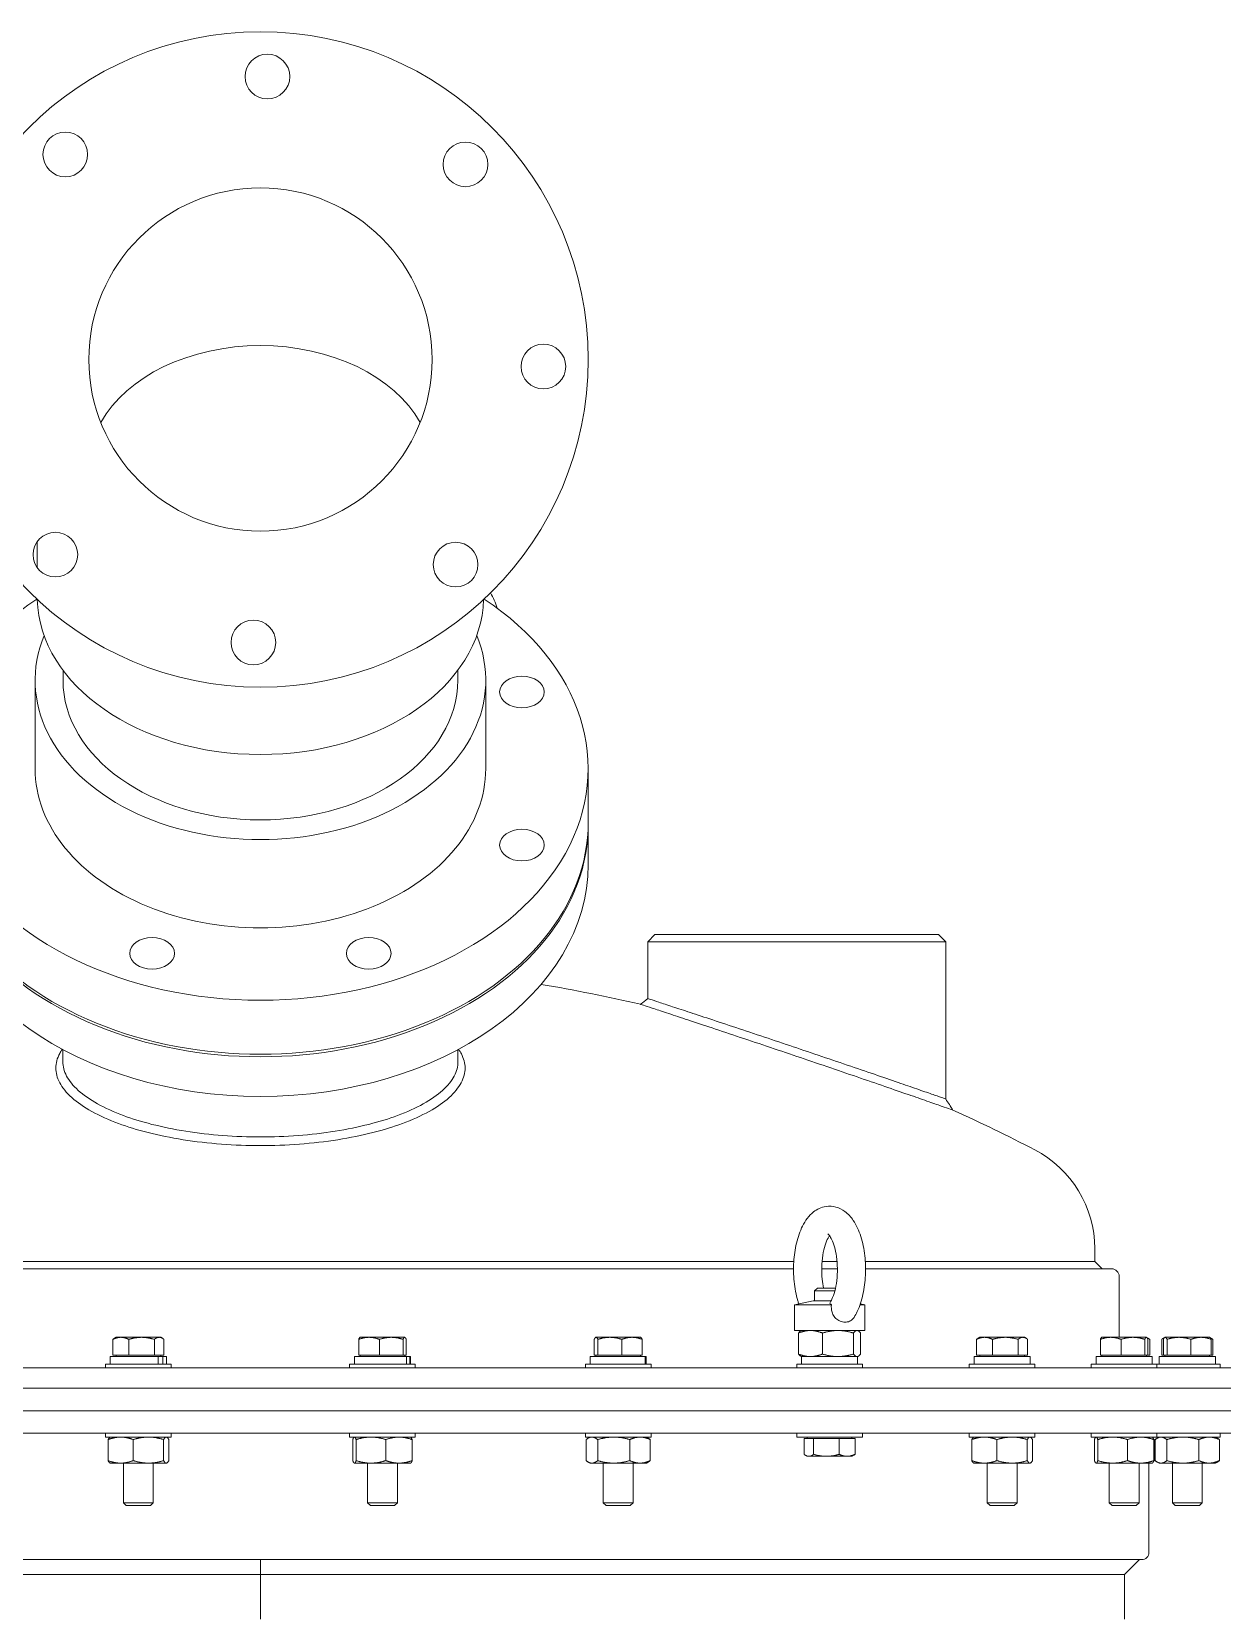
# Model space of a CAD drawing. Header units: inches. Extents: x 12 to 318, y 5 to 204.
# Drawn here: x 238.68 to 258.66, y 87.67 to 114.31 of the extents above; entities that cross this region are included whole.
import ezdxf

# ---------------------------------------------------------------- set-up
doc = ezdxf.new("R2010")
doc.units = ezdxf.units.IN
doc.header["$LTSCALE"] = 9.5
doc.header["$MEASUREMENT"] = 0
doc.layers.add('Visible', color=7, linetype='Continuous', lineweight=18)

msp = doc.modelspace()

# ---------------------------------------------------------------- linework, layer by layer
at = {"layer": 'Visible'}
for p, q in [((238.772983, 105.314007), (238.772983, 105.754418)), ((238.736233, 101.945345), (238.736233, 103.42585)), ((239.204983, 103.42585), (239.204983, 103.593059)), ((245.829983, 103.42585), (245.829983, 103.593059)), ((246.298733, 101.945345), (246.298733, 103.42585)), ((248.017483, 101.039365), (248.017483, 101.945345)), ((248.017483, 100.996938), (248.017483, 100.332258)), ((249.137483, 99.159365), (249.017483, 99.039365)), ((249.137483, 99.159365), (253.897483, 99.159365)), ((253.897483, 99.159365), (254.017483, 99.039365)), ((254.017483, 99.039365), (249.017483, 99.039365)), ((249.017483, 99.039365), (249.017483, 98.084717)), ((254.017483, 99.039365), (254.017483, 96.400292)), ((239.202483, 97.228971), (239.202483, 97.023848)), ((245.832483, 97.228971), (245.832483, 97.023848)), ((256.517483, 93.889365), (256.517483, 93.674365)), ((228.232483, 93.549365), (251.463229, 93.549365)), ((228.517483, 93.674365), (251.467632, 93.674365)), ((251.935679, 93.549365), (252.199177, 93.549365)), ((251.941394, 93.674365), (252.193462, 93.674365)), ((252.667224, 93.674365), (256.517483, 93.674365)), ((252.671627, 93.549365), (256.802483, 93.549365)), ((256.517483, 93.674365), (256.642483, 93.549365)), ((256.927483, 92.400361), (256.927483, 93.424365)), ((251.7936, 93.015249), (251.476877, 92.947928)), ((252.094991, 93.015249), (251.7936, 93.015249)), ((251.864613, 93.226373), (251.817428, 93.179179)), ((252.156123, 93.179179), (251.817428, 93.179179)), ((251.817428, 93.015249), (251.817428, 93.179179)), ((251.864613, 93.226373), (252.167393, 93.226373)), ((252.098296, 92.947928), (251.476877, 92.947928)), ((251.476877, 92.514857), (251.476877, 92.947928)), ((252.657979, 92.947928), (252.579154, 92.947928)), ((252.58453, 92.96354), (252.657979, 92.947928)), ((252.657979, 92.514857), (252.657979, 92.947928)), ((252.657979, 92.514857), (251.476877, 92.514857)), ((251.546613, 92.47266), (251.546613, 92.119554)), ((251.594987, 92.514857), (251.583161, 92.508029)), ((251.947605, 92.47266), (251.947605, 92.119554)), ((252.468421, 92.47266), (252.468421, 92.119554)), ((252.539869, 92.514857), (252.551695, 92.508029)), ((252.588243, 92.47266), (252.588243, 92.119554)), ((240.041211, 92.102361), (240.041211, 92.366867)), ((240.094853, 92.400361), (240.065822, 92.383599)), ((240.174945, 92.400361), (240.094853, 92.400361)), ((240.522999, 92.400361), (240.174945, 92.400361)), ((240.308678, 92.102361), (240.308678, 92.366867)), ((240.817908, 92.400361), (240.522999, 92.400361)), ((240.73732, 92.102361), (240.73732, 92.366867)), ((240.844853, 92.400361), (240.817908, 92.400361)), ((240.844853, 92.400361), (240.873885, 92.383599)), ((240.898496, 92.102361), (240.898496, 92.366867)), ((244.166959, 92.102361), (244.166959, 92.366867)), ((244.190113, 92.400361), (244.187415, 92.398803)), ((244.340204, 92.400361), (244.190113, 92.400361)), ((244.712525, 92.400361), (244.340204, 92.400361)), ((244.513448, 92.102361), (244.513448, 92.366867)), ((244.937434, 92.400361), (244.712525, 92.400361)), ((244.911602, 92.102361), (244.911602, 92.366867)), ((244.940113, 92.400361), (244.937434, 92.400361)), ((244.940113, 92.400361), (244.942811, 92.398803)), ((244.963266, 92.102361), (244.963266, 92.366867)), ((248.118931, 92.102361), (248.118931, 92.366867)), ((248.145829, 92.400361), (248.142006, 92.398153)), ((248.149614, 92.400361), (248.145829, 92.400361)), ((248.381247, 92.400361), (248.149614, 92.400361)), ((248.180298, 92.102361), (248.180298, 92.366867)), ((248.752462, 92.400361), (248.381247, 92.400361)), ((248.582197, 92.102361), (248.582197, 92.366867)), ((248.895829, 92.400361), (248.752462, 92.400361)), ((248.895829, 92.400361), (248.899653, 92.398153)), ((248.922728, 92.102361), (248.922728, 92.366867)), ((254.534571, 92.102361), (254.534571, 92.366867)), ((254.588214, 92.400361), (254.559182, 92.383599)), ((254.668305, 92.400361), (254.588214, 92.400361)), ((255.016359, 92.400361), (254.668305, 92.400361)), ((254.802038, 92.102361), (254.802038, 92.366867)), ((255.311268, 92.400361), (255.016359, 92.400361)), ((255.23068, 92.102361), (255.23068, 92.366867)), ((255.338214, 92.400361), (255.311268, 92.400361)), ((255.338214, 92.400361), (255.367245, 92.383599)), ((255.391856, 92.102361), (255.391856, 92.366867)), ((256.61269, 92.102361), (256.61269, 92.366867)), ((256.635843, 92.400361), (256.633145, 92.398803)), ((256.785934, 92.400361), (256.635843, 92.400361)), ((257.158255, 92.400361), (256.785934, 92.400361)), ((256.959179, 92.102361), (256.959179, 92.366867)), ((257.383164, 92.400361), (257.158255, 92.400361)), ((257.357332, 92.102361), (257.357332, 92.366867)), ((257.385843, 92.400361), (257.383164, 92.400361)), ((257.385843, 92.400361), (257.388541, 92.398803)), ((257.388541, 92.398803), (257.414875, 92.383599)), ((257.408997, 92.102361), (257.408997, 92.366867)), ((257.439485, 92.102361), (257.439485, 92.366867)), ((257.640855, 92.102361), (257.640855, 92.366867)), ((257.691951, 92.398153), (257.662942, 92.381405)), ((257.668876, 92.102361), (257.668876, 92.366867)), ((257.695774, 92.400361), (257.691951, 92.398153)), ((257.699559, 92.400361), (257.695774, 92.400361)), ((257.931192, 92.400361), (257.699559, 92.400361)), ((257.730243, 92.102361), (257.730243, 92.366867)), ((258.302407, 92.400361), (257.931192, 92.400361)), ((258.132141, 92.102361), (258.132141, 92.366867)), ((258.445774, 92.400361), (258.302407, 92.400361)), ((258.445774, 92.400361), (258.449598, 92.398153)), ((258.449598, 92.398153), (258.478606, 92.381405)), ((258.472673, 92.102361), (258.472673, 92.366867)), ((258.500694, 92.102361), (258.500694, 92.366867)), ((241.021035, 91.952357), (239.918672, 91.952357)), ((239.918672, 91.952357), (239.918672, 91.889365)), ((239.998502, 92.077357), (240.798898, 92.077357)), ((239.998502, 91.952357), (239.998502, 92.077357)), ((240.174945, 92.102361), (240.041211, 92.102361)), ((240.094853, 92.102361), (240.094853, 92.077357)), ((240.308678, 92.102361), (240.174945, 92.102361)), ((240.522999, 92.102361), (240.308678, 92.102361)), ((240.73732, 92.102361), (240.522999, 92.102361)), ((240.817908, 92.102361), (240.73732, 92.102361)), ((240.798898, 92.077357), (240.803864, 92.077357)), ((240.798898, 91.952357), (240.798898, 92.077357)), ((240.881364, 92.077357), (240.803864, 92.077357)), ((240.898496, 92.102361), (240.817908, 92.102361)), ((240.844853, 92.102361), (240.844853, 92.077357)), ((240.881364, 91.952357), (240.881364, 92.077357)), ((240.881364, 92.077357), (240.941204, 92.077357)), ((240.941204, 91.952357), (240.941204, 92.077357)), ((241.021035, 91.952357), (241.021035, 91.889365)), ((245.116294, 91.952357), (244.013932, 91.952357)), ((244.013932, 91.952357), (244.013932, 91.889365)), ((244.093762, 92.077357), (244.970295, 92.077357)), ((244.093762, 91.952357), (244.093762, 92.077357)), ((244.340204, 92.102361), (244.166959, 92.102361)), ((244.190113, 92.102361), (244.190113, 92.077357)), ((244.513448, 92.102361), (244.340204, 92.102361)), ((244.712525, 92.102361), (244.513448, 92.102361)), ((244.911602, 92.102361), (244.712525, 92.102361)), ((244.937434, 92.102361), (244.911602, 92.102361)), ((244.963266, 92.102361), (244.937434, 92.102361)), ((244.940113, 92.102361), (244.940113, 92.077357)), ((245.022091, 92.077357), (244.970295, 92.077357)), ((244.970295, 91.952357), (244.970295, 92.077357)), ((245.022091, 91.952357), (245.022091, 92.077357)), ((245.022091, 92.077357), (245.036464, 92.077357)), ((245.036464, 91.952357), (245.036464, 92.077357)), ((245.116294, 91.952357), (245.116294, 91.889365)), ((249.07201, 91.952357), (247.969648, 91.952357)), ((247.969648, 91.952357), (247.969648, 91.889365)), ((248.049478, 92.077357), (248.974537, 92.077357)), ((248.049478, 91.952357), (248.049478, 92.077357)), ((248.149614, 92.102361), (248.118931, 92.102361)), ((248.145829, 92.102361), (248.145829, 92.077357)), ((248.180298, 92.102361), (248.149614, 92.102361)), ((248.381247, 92.102361), (248.180298, 92.102361)), ((248.582197, 92.102361), (248.381247, 92.102361)), ((248.752462, 92.102361), (248.582197, 92.102361)), ((248.922728, 92.102361), (248.752462, 92.102361)), ((248.895829, 92.102361), (248.895829, 92.077357)), ((248.992133, 92.077357), (248.974537, 92.077357)), ((248.974537, 91.952357), (248.974537, 92.077357)), ((248.992133, 91.952357), (248.992133, 92.077357)), ((249.07201, 91.952357), (249.07201, 91.889365)), ((252.618609, 91.952357), (251.516247, 91.952357)), ((251.516247, 91.952357), (251.516247, 91.889365)), ((251.594987, 92.077357), (251.583161, 92.084184)), ((251.594987, 92.077357), (251.747109, 92.077357)), ((251.596077, 91.952357), (251.596077, 92.077357)), ((251.747109, 92.077357), (252.208013, 92.077357)), ((252.208013, 92.077357), (252.528332, 92.077357)), ((252.528332, 92.077357), (252.539869, 92.077357)), ((252.538741, 91.952357), (252.538741, 92.077357)), ((252.539869, 92.077357), (252.551695, 92.084184)), ((252.618609, 91.952357), (252.618609, 91.889365)), ((255.514395, 91.952357), (254.412032, 91.952357)), ((254.412032, 91.952357), (254.412032, 91.889365)), ((254.491862, 92.077357), (255.434565, 92.077357)), ((254.491862, 91.952357), (254.491862, 92.077357)), ((254.668305, 92.102361), (254.534571, 92.102361)), ((254.588214, 92.102361), (254.588214, 92.077357)), ((254.802038, 92.102361), (254.668305, 92.102361)), ((255.016359, 92.102361), (254.802038, 92.102361)), ((255.23068, 92.102361), (255.016359, 92.102361)), ((255.311268, 92.102361), (255.23068, 92.102361)), ((255.391856, 92.102361), (255.311268, 92.102361)), ((255.338214, 92.102361), (255.338214, 92.077357)), ((255.434565, 91.952357), (255.434565, 92.077357)), ((255.514395, 91.952357), (255.514395, 91.889365)), ((257.562024, 91.952357), (256.459662, 91.952357)), ((256.459662, 91.952357), (256.459662, 91.889365)), ((256.539492, 92.077357), (257.482194, 92.077357)), ((256.539492, 91.952357), (256.539492, 92.077357)), ((256.785934, 92.102361), (256.61269, 92.102361)), ((256.635843, 92.102361), (256.635843, 92.077357)), ((256.959179, 92.102361), (256.785934, 92.102361)), ((257.158255, 92.102361), (256.959179, 92.102361)), ((257.357332, 92.102361), (257.158255, 92.102361)), ((257.383164, 92.102361), (257.357332, 92.102361)), ((257.408997, 92.102361), (257.383164, 92.102361)), ((257.385843, 92.102361), (257.385843, 92.077357)), ((257.439485, 92.102361), (257.408997, 92.102361)), ((257.482194, 91.952357), (257.482194, 92.077357)), ((257.562024, 91.952357), (257.562024, 91.889365)), ((258.621955, 91.952357), (257.562024, 91.952357)), ((257.599423, 92.077357), (258.542125, 92.077357)), ((257.599423, 91.952357), (257.599423, 92.077357)), ((257.668876, 92.102361), (257.640855, 92.102361)), ((257.699559, 92.102361), (257.668876, 92.102361)), ((257.695774, 92.102361), (257.695774, 92.077357)), ((257.730243, 92.102361), (257.699559, 92.102361)), ((257.931192, 92.102361), (257.730243, 92.102361)), ((258.132141, 92.102361), (257.931192, 92.102361)), ((258.302407, 92.102361), (258.132141, 92.102361)), ((258.472673, 92.102361), (258.302407, 92.102361)), ((258.445774, 92.102361), (258.445774, 92.077357)), ((258.500694, 92.102361), (258.472673, 92.102361)), ((258.542125, 91.952357), (258.542125, 92.077357)), ((258.621955, 91.952357), (258.621955, 91.889365)), ((226.112483, 91.889365), (258.922483, 91.889365)), ((225.987483, 91.549365), (259.047483, 91.549365)), ((259.047483, 91.549365), (225.987483, 91.549365)), ((259.047483, 91.169365), (225.987483, 91.169365)), ((225.987483, 91.169365), (259.047483, 91.169365)), ((258.922483, 90.789365), (226.112483, 90.789365)), ((239.918672, 90.789365), (239.918672, 90.726373)), ((241.021035, 90.726373), (239.918672, 90.726373)), ((239.960068, 90.331069), (239.960068, 90.684176)), ((239.997412, 90.726373), (239.991331, 90.722861)), ((240.383157, 90.331069), (240.383157, 90.684176)), ((240.892942, 90.331069), (240.892942, 90.684176)), ((240.942294, 90.726373), (240.948376, 90.722861)), ((240.979638, 90.331069), (240.979638, 90.684176)), ((241.021035, 90.789365), (241.021035, 90.726373)), ((244.013932, 90.789365), (244.013932, 90.726373)), ((245.116294, 90.726373), (244.013932, 90.726373)), ((244.067309, 90.331069), (244.067309, 90.684176)), ((244.092672, 90.726373), (244.090194, 90.724942)), ((244.122965, 90.331069), (244.122965, 90.684176)), ((244.620769, 90.331069), (244.620769, 90.684176)), ((245.037554, 90.726373), (245.040032, 90.724942)), ((245.062917, 90.331069), (245.062917, 90.684176)), ((245.116294, 90.789365), (245.116294, 90.726373)), ((247.969648, 90.789365), (247.969648, 90.726373)), ((249.07201, 90.726373), (247.969648, 90.726373)), ((247.982235, 90.331069), (247.982235, 90.684176)), ((248.048388, 90.726373), (248.015264, 90.707248)), ((248.176451, 90.331069), (248.176451, 90.684176)), ((248.715045, 90.331069), (248.715045, 90.684176)), ((248.99327, 90.726373), (249.026395, 90.707248)), ((249.059424, 90.331069), (249.059424, 90.684176)), ((249.07201, 90.789365), (249.07201, 90.726373)), ((251.516247, 90.789365), (251.516247, 90.726373)), ((252.618609, 90.726373), (251.516247, 90.726373)), ((251.638786, 90.701369), (251.719374, 90.701369)), ((251.638786, 90.701369), (251.638786, 90.436862)), ((251.692428, 90.701369), (251.692428, 90.726373)), ((251.719374, 90.701369), (251.799961, 90.701369)), ((251.799961, 90.701369), (252.014282, 90.701369)), ((251.799961, 90.701369), (251.799961, 90.436862)), ((252.014282, 90.701369), (252.228604, 90.701369)), ((252.228604, 90.701369), (252.228604, 90.436862)), ((252.228604, 90.701369), (252.362337, 90.701369)), ((252.362337, 90.701369), (252.49607, 90.701369)), ((252.442428, 90.701369), (252.442428, 90.726373)), ((252.49607, 90.701369), (252.49607, 90.436862)), ((252.618609, 90.789365), (252.618609, 90.726373)), ((254.412032, 90.789365), (254.412032, 90.726373)), ((255.514395, 90.726373), (254.412032, 90.726373)), ((254.453429, 90.331069), (254.453429, 90.684176)), ((254.490773, 90.726373), (254.484691, 90.722861)), ((254.876517, 90.331069), (254.876517, 90.684176)), ((255.386302, 90.331069), (255.386302, 90.684176)), ((255.435655, 90.726373), (255.441736, 90.722861)), ((255.472999, 90.331069), (255.472999, 90.684176)), ((255.514395, 90.789365), (255.514395, 90.726373)), ((256.459662, 90.789365), (256.459662, 90.726373)), ((257.562024, 90.726373), (256.459662, 90.726373)), ((256.513039, 90.331069), (256.513039, 90.684176)), ((256.538402, 90.726373), (256.535924, 90.724942)), ((256.568695, 90.331069), (256.568695, 90.684176)), ((257.066499, 90.331069), (257.066499, 90.684176)), ((257.483284, 90.726373), (257.485762, 90.724942)), ((257.508647, 90.331069), (257.508647, 90.684176)), ((257.528093, 90.331069), (257.528093, 90.684176)), ((257.53218, 90.331069), (257.53218, 90.684176)), ((257.565209, 90.707248), (257.553041, 90.700223)), ((257.562024, 90.789365), (257.562024, 90.726373)), ((258.621955, 90.726373), (257.562024, 90.726373)), ((257.598333, 90.726373), (257.565209, 90.707248)), ((257.726395, 90.331069), (257.726395, 90.684176)), ((258.26499, 90.331069), (258.26499, 90.684176)), ((258.543215, 90.726373), (258.57634, 90.707248)), ((258.57634, 90.707248), (258.588508, 90.700223)), ((258.609369, 90.331069), (258.609369, 90.684176)), ((258.613456, 90.331069), (258.613456, 90.684176)), ((258.621955, 90.789365), (258.621955, 90.726373)), ((248.048388, 90.288873), (248.015264, 90.307997)), ((248.99327, 90.288873), (249.026395, 90.307997)), ((251.692428, 90.403369), (251.663396, 90.42013)), ((251.692428, 90.403369), (251.719374, 90.403369)), ((251.719374, 90.403369), (252.014282, 90.403369)), ((252.014282, 90.403369), (252.362337, 90.403369)), ((252.362337, 90.403369), (252.442428, 90.403369)), ((252.442428, 90.403369), (252.47146, 90.42013)), ((257.565209, 90.307997), (257.553041, 90.315022)), ((257.598333, 90.288873), (257.565209, 90.307997)), ((258.543215, 90.288873), (258.57634, 90.307997)), ((258.57634, 90.307997), (258.588508, 90.315022)), ((239.997412, 90.288873), (239.991331, 90.292384)), ((239.997412, 90.288873), (240.171613, 90.288873)), ((240.171613, 90.288873), (240.638049, 90.288873)), ((240.219853, 90.288873), (240.219853, 89.624551)), ((240.638049, 90.288873), (240.93629, 90.288873)), ((240.719853, 90.288873), (240.719853, 89.624551)), ((240.93629, 90.288873), (240.942294, 90.288873)), ((240.942294, 90.288873), (240.948376, 90.292384)), ((244.092672, 90.288873), (244.090194, 90.290303)), ((244.092672, 90.288873), (244.095137, 90.288873)), ((244.095137, 90.288873), (244.371867, 90.288873)), ((244.315113, 90.288873), (244.315113, 89.624551)), ((244.371867, 90.288873), (244.841843, 90.288873)), ((244.815113, 90.288873), (244.815113, 89.624551)), ((244.841843, 90.288873), (245.037554, 90.288873)), ((245.037554, 90.288873), (245.040032, 90.290303)), ((248.048388, 90.288873), (248.079343, 90.288873)), ((248.079343, 90.288873), (248.445748, 90.288873)), ((248.270829, 90.288873), (248.270829, 89.624551)), ((248.445748, 90.288873), (248.887235, 90.288873)), ((248.770829, 90.288873), (248.770829, 89.624551)), ((248.887235, 90.288873), (248.99327, 90.288873)), ((254.490773, 90.288873), (254.484691, 90.292384)), ((254.490773, 90.288873), (254.664973, 90.288873)), ((254.664973, 90.288873), (255.131409, 90.288873)), ((254.713214, 90.288873), (254.713214, 89.624551)), ((255.131409, 90.288873), (255.42965, 90.288873)), ((255.213214, 90.288873), (255.213214, 89.624551)), ((255.42965, 90.288873), (255.435655, 90.288873)), ((255.435655, 90.288873), (255.441736, 90.292384)), ((256.538402, 90.288873), (256.535924, 90.290303)), ((256.538402, 90.288873), (256.540867, 90.288873)), ((256.540867, 90.288873), (256.817597, 90.288873)), ((256.760843, 90.288873), (256.760843, 89.624551)), ((256.817597, 90.288873), (257.287573, 90.288873)), ((257.260843, 90.288873), (257.260843, 89.624551)), ((257.287573, 90.288873), (257.483284, 90.288873)), ((257.427483, 88.794365), (257.427483, 90.288873)), ((257.483284, 90.288873), (257.485762, 90.290303)), ((257.598333, 90.288873), (257.629288, 90.288873)), ((257.629288, 90.288873), (257.995693, 90.288873)), ((257.820774, 90.288873), (257.820774, 89.624551)), ((257.995693, 90.288873), (258.43718, 90.288873)), ((258.320774, 90.288873), (258.320774, 89.624551)), ((258.43718, 90.288873), (258.543215, 90.288873)), ((240.219853, 89.624551), (240.719853, 89.624551)), ((240.267038, 89.577357), (240.219853, 89.624551)), ((240.672668, 89.577357), (240.267038, 89.577357)), ((240.672668, 89.577357), (240.719853, 89.624551)), ((244.315113, 89.624551), (244.815113, 89.624551)), ((244.362298, 89.577357), (244.315113, 89.624551)), ((244.767928, 89.577357), (244.362298, 89.577357)), ((244.767928, 89.577357), (244.815113, 89.624551)), ((248.270829, 89.624551), (248.770829, 89.624551)), ((248.318014, 89.577357), (248.270829, 89.624551)), ((248.723644, 89.577357), (248.318014, 89.577357)), ((248.723644, 89.577357), (248.770829, 89.624551)), ((254.713214, 89.624551), (255.213214, 89.624551)), ((254.760399, 89.577357), (254.713214, 89.624551)), ((255.166029, 89.577357), (254.760399, 89.577357)), ((255.166029, 89.577357), (255.213214, 89.624551)), ((256.760843, 89.624551), (257.260843, 89.624551)), ((256.808028, 89.577357), (256.760843, 89.624551)), ((257.213658, 89.577357), (256.808028, 89.577357)), ((257.213658, 89.577357), (257.260843, 89.624551)), ((257.820774, 89.624551), (258.320774, 89.624551)), ((257.867959, 89.577357), (257.820774, 89.624551)), ((258.273589, 89.577357), (257.867959, 89.577357)), ((258.273589, 89.577357), (258.320774, 89.624551)), ((257.302483, 88.669365), (227.732483, 88.669365)), ((242.517482, 88.419365), (242.517482, 88.669365)), ((242.517484, 88.669365), (242.517484, 88.419365)), ((257.017483, 88.419365), (257.267483, 88.669365)), ((242.517482, 88.419365), (228.017483, 88.419365)), ((242.517482, 87.669365), (242.517482, 88.419365)), ((242.517484, 88.419365), (242.517484, 87.669365)), ((257.017483, 88.419365), (242.517484, 88.419365)), ((257.017483, 87.669365), (257.017483, 88.419365))]:
    msp.add_line(p, q, dxfattribs=at)
for centre, radius in [((242.517483, 108.8087), 5.5), ((242.635199, 113.557242), 0.375), ((239.242995, 112.249664), 0.375), ((245.958446, 112.083188), 0.375), ((242.517483, 108.8087), 2.8805), ((247.266024, 108.690985), 0.375), ((239.07652, 105.534212), 0.375), ((245.791971, 105.367737), 0.375), ((242.399767, 104.060159), 0.375)]:
    msp.add_circle(centre, radius, dxfattribs=at)
for centre, radius, start, end in [((245.533604, 104.377425), 0.989013, 15.1840497, 31.3288142), ((242.517483, 70.527145), 28.192219, 76.9236601, 80.3840302), ((242.517483, 70.527145), 28.192219, 62.5561831, 65.6553209), ((254.649983, 93.889365), 1.8675, 0, 62.5561831), ((256.802483, 93.424365), 0.125, 0, 90), ((257.302483, 88.794365), 0.125, 270, 0)]:
    msp.add_arc(centre, radius, start, end, dxfattribs=at)
for centre, major_axis, start_param, end_param in [((242.517483, 107.005578), (2.8805, 0), 0.375446464, 2.76614619), ((242.517483, 101.945345), (-5.5, 0), 5.463409594, 10.244553674), ((242.517483, 104.827689), (3.7445, 0), 3.159741218, 6.265036743), ((242.517483, 103.42585), (-3.78125, 0), 5.998770434, 9.709192834), ((242.517483, 103.42585), (3.3125, 0), 3.141592654, 6.283185307), ((242.517483, 101.945345), (-3.78125, 0), 0, 3.141592654), ((242.517483, 100.996938), (5.5, 0), 3.136138081, 6.28863988), ((242.517483, 101.039365), (-5.5, 0), 0, 3.141592654), ((242.517483, 100.332258), (5.5, 0), 3.141592654, 6.283185307)]:
    msp.add_ellipse(centre, major_axis=major_axis, ratio=0.707106781, start_param=start_param, end_param=end_param, dxfattribs=at)
for centre in [(246.905911, 103.230686), (246.905911, 100.660005), (240.699737, 98.842258), (244.335229, 98.842258)]:
    msp.add_ellipse(centre, major_axis=(0.375, 0), ratio=0.707106781, dxfattribs=at)
for points in [[(248.895947, 97.988326), (248.936458, 98.020458), (248.976972, 98.052585), (249.017483, 98.084717)], [(254.017483, 96.400292), (254.057982, 96.337712), (254.09852, 96.275152), (254.139019, 96.212572)]]:
    msp.add_open_spline(points, degree=3, dxfattribs=at)
for points, knots in [([(254.017483, 96.400292), (254.017483, 96.400292), (254.002534, 96.405494), (253.939998, 96.427234), (253.892426, 96.443766), (253.767336, 96.487169), (253.689714, 96.514075), (253.511448, 96.575741), (253.410799, 96.6105), (253.191276, 96.68614), (253.063685, 96.730015), (252.786495, 96.82505), (252.636906, 96.876205), (252.325531, 96.982347), (252.163522, 97.037409), (251.838307, 97.147588), (251.675098, 97.202705), (251.360263, 97.308716), (251.197352, 97.363409), (250.872546, 97.472118), (250.710648, 97.526135), (250.39937, 97.6297), (250.249765, 97.679323), (249.972497, 97.771073), (249.844845, 97.813197), (249.624983, 97.885617), (249.52411, 97.918774), (249.345513, 97.977392), (249.267784, 98.002857), (249.142565, 98.043843), (249.094971, 98.0594), (249.032423, 98.079839), (249.017483, 98.084717), (249.017483, 98.084717)], [9.840972787, 9.840972787, 9.840972787, 9.840972787, 11.033928418, 11.033928418, 12.226884048, 12.226884048, 13.419839679, 13.419839679, 14.61279531, 14.61279531, 15.880082876, 15.880082876, 17.147370442, 17.147370442, 18.414658008, 18.414658008, 19.681945574, 19.681945574, 20.946056307, 20.946056307, 22.210167041, 22.210167041, 23.474277775, 23.474277775, 24.738388509, 24.738388509, 25.930987186, 25.930987186, 27.123585863, 27.123585863, 28.316184541, 28.316184541, 29.508783218, 29.508783218, 29.508783218, 29.508783218]), ([(254.139019, 96.212572), (254.139019, 96.212572), (254.123343, 96.218066), (254.057776, 96.241026), (254.007899, 96.258485), (253.876758, 96.304313), (253.795385, 96.332719), (253.608519, 96.397808), (253.503022, 96.434491), (253.272863, 96.514327), (253.139049, 96.560645), (252.848343, 96.660951), (252.691462, 96.714934), (252.364911, 96.826921), (252.195007, 96.885004), (251.853943, 97.001206), (251.682781, 97.059325), (251.352628, 97.171081), (251.1818, 97.228725), (250.841195, 97.343283), (250.671416, 97.400198), (250.344974, 97.509305), (250.188075, 97.561576), (249.897282, 97.658211), (249.763399, 97.702572), (249.53286, 97.778813), (249.427111, 97.813707), (249.239874, 97.875394), (249.158381, 97.90219), (249.027096, 97.945318), (248.977194, 97.961687), (248.911612, 97.983193), (248.895947, 97.988326), (248.895947, 97.988326)], [-30.936788575, -30.936788575, -30.936788575, -30.936788575, -29.685853996, -29.685853996, -28.434919417, -28.434919417, -27.183984838, -27.183984838, -25.933050259, -25.933050259, -24.603273791, -24.603273791, -23.273497323, -23.273497323, -21.943720855, -21.943720855, -20.613944387, -20.613944387, -19.287734437, -19.287734437, -17.961524487, -17.961524487, -16.635314537, -16.635314537, -15.309104586, -15.309104586, -14.058571488, -14.058571488, -12.80803839, -12.80803839, -11.557505292, -11.557505292, -10.306972193, -10.306972193, -10.306972193, -10.306972193]), ([(239.193507, 97.233789), (239.176946, 97.210611), (239.162284, 97.187308), (239.104843, 97.081983), (239.083785, 96.99927), (239.083785, 96.839434), (239.104447, 96.756374), (239.192757, 96.589405), (239.260389, 96.505497), (239.441312, 96.342942), (239.554733, 96.26419), (239.820081, 96.117309), (239.972036, 96.049191), (240.283607, 95.934238), (240.450321, 95.882426), (240.814886, 95.790119), (241.012736, 95.74963), (241.427173, 95.68413), (241.644143, 95.659067), (242.0821, 95.626057), (242.303092, 95.618119), (242.731874, 95.618119), (242.952866, 95.626057), (243.390823, 95.659067), (243.607793, 95.68413), (244.02223, 95.74963), (244.22008, 95.790119), (244.584645, 95.882426), (244.751359, 95.934238), (245.06293, 96.049191), (245.214885, 96.117309), (245.480233, 96.26419), (245.593654, 96.342942), (245.774578, 96.505497), (245.842209, 96.589405), (245.930519, 96.756374), (245.951181, 96.839434), (245.951181, 96.918968)], [25.451513694, 25.451513694, 25.451513694, 25.451513694, 25.976384315, 25.976384315, 27.817581639, 27.817581639, 29.641187599, 29.641187599, 31.464793558, 31.464793558, 33.288399517, 33.288399517, 35.112005476, 35.112005476, 36.74566655, 36.74566655, 38.379327623, 38.379327623, 40.012988697, 40.012988697, 41.64664977, 41.64664977, 43.280310843, 43.280310843, 44.913971917, 44.913971917, 46.54763299, 46.54763299, 48.181294064, 48.181294064, 50.004900023, 50.004900023, 51.828505982, 51.828505982, 53.652111941, 53.652111941, 55.475717901, 55.475717901, 55.475717901, 55.475717901]), ([(245.951181, 96.918968), (245.951181, 96.997097), (245.931247, 97.077641), (245.875327, 97.18307), (245.859521, 97.208504), (245.841472, 97.233791)], [55.475717901, 55.475717901, 55.475717901, 55.475717901, 57.267081679, 57.267081679, 57.838457145, 57.838457145, 57.838457145, 57.838457145]), ([(239.202483, 97.023848), (239.202483, 96.946637), (239.222438, 96.866036), (239.307701, 96.704077), (239.372993, 96.62272), (239.547629, 96.465159), (239.657096, 96.388855), (239.913156, 96.246576), (240.059775, 96.180613), (240.360498, 96.069265), (240.521489, 96.019064), (240.873528, 95.929644), (241.064575, 95.890429), (241.464751, 95.826998), (241.67425, 95.802731), (242.097116, 95.77077), (242.310488, 95.763085), (242.724478, 95.763085), (242.93785, 95.77077), (243.360716, 95.802731), (243.570215, 95.826998), (243.970391, 95.890429), (244.161438, 95.929644), (244.513477, 96.019064), (244.674468, 96.069265), (244.975191, 96.180613), (245.121811, 96.246576), (245.37787, 96.388855), (245.487337, 96.465159), (245.661973, 96.62272), (245.727265, 96.704077), (245.812528, 96.866036), (245.832483, 96.946637), (245.832483, 97.023848)], [-26.690082261, -26.690082261, -26.690082261, -26.690082261, -24.931125031, -24.931125031, -23.1721678, -23.1721678, -21.41321057, -21.41321057, -19.654253339, -19.654253339, -18.076950287, -18.076950287, -16.499647235, -16.499647235, -14.922344183, -14.922344183, -13.345041131, -13.345041131, -11.767738078, -11.767738078, -10.190435026, -10.190435026, -8.613131974, -8.613131974, -7.035828922, -7.035828922, -5.276871692, -5.276871692, -3.517914461, -3.517914461, -1.758957231, -1.758957231, 0, 0, 0, 0]), ([(251.550326, 92.96354), (251.544812, 92.979883), (251.539569, 92.996463), (251.504593, 93.114513), (251.484139, 93.223897), (251.462391, 93.444733), (251.460388, 93.555798), (251.473659, 93.773657), (251.488828, 93.88038), (251.537057, 94.084341), (251.570431, 94.181101), (251.660935, 94.358937), (251.718573, 94.440474), (251.856961, 94.549537), (251.928653, 94.585282), (252.063918, 94.605327), (252.121917, 94.601465), (252.23055, 94.571512), (252.280413, 94.545234), (252.380632, 94.470995), (252.426383, 94.41905), (252.519127, 94.282154), (252.559842, 94.191331), (252.623505, 93.991949), (252.645787, 93.883075), (252.670908, 93.662576), (252.674508, 93.551414), (252.664355, 93.332819), (252.650756, 93.225453), (252.605868, 93.019793), (252.574294, 92.921923), (252.515929, 92.799105), (252.497875, 92.765988), (252.477844, 92.734479)], [4.063797675, 4.063797675, 4.063797675, 4.063797675, 4.125107978, 4.125107978, 4.494646741, 4.494646741, 4.848405607, 4.848405607, 5.200717927, 5.200717927, 5.564567297, 5.564567297, 5.945808258, 5.945808258, 6.21731978, 6.21731978, 6.405304681, 6.405304681, 6.601685917, 6.601685917, 6.864476754, 6.864476754, 7.231705362, 7.231705362, 7.603413474, 7.603413474, 7.957952639, 7.957952639, 8.309884983, 8.309884983, 8.672079617, 8.672079617, 8.81394723, 8.81394723, 8.81394723, 8.81394723]), ([(251.967463, 93.226373), (251.957294, 93.273257), (251.949266, 93.323887), (251.937093, 93.442165), (251.934449, 93.510882), (251.937859, 93.647511), (251.944002, 93.715405), (251.963852, 93.840689), (251.977411, 93.898279), (252.008167, 93.994778), (252.025148, 94.034598), (252.050664, 94.081653), (252.059542, 94.095492), (252.067428, 94.106178)], [4.258943448, 4.258943448, 4.258943448, 4.258943448, 4.485154641, 4.485154641, 4.768401658, 4.768401658, 5.05436608, 5.05436608, 5.33379943, 5.33379943, 5.595842968, 5.595842968, 5.740451535, 5.740451535, 5.740451535, 5.740451535]), ([(252.040843, 94.1347), (252.040843, 94.1347), (252.041375, 94.134375), (252.045919, 94.13093), (252.055305, 94.122492), (252.078676, 94.091045), (252.092642, 94.068083), (252.121688, 94.006502), (252.136744, 93.966425), (252.164088, 93.870995), (252.176, 93.814546), (252.193325, 93.691299), (252.198359, 93.624103), (252.199881, 93.487792), (252.196208, 93.41867), (252.180699, 93.288227), (252.168954, 93.226819), (252.140418, 93.12067), (252.123857, 93.075265), (252.096768, 93.017503), (252.08652, 92.999207), (252.077058, 92.984691)], [6.547594417, 6.547594417, 6.547594417, 6.547594417, 6.608611495, 6.608611495, 6.822801896, 6.822801896, 7.039622603, 7.039622603, 7.282015161, 7.282015161, 7.548072508, 7.548072508, 7.828890328, 7.828890328, 8.11499257, 8.11499257, 8.397293161, 8.397293161, 8.665482356, 8.665482356, 8.825685082, 8.825685082, 8.825685082, 8.825685082]), ([(252.098296, 92.947928), (252.089249, 92.952942), (252.08268, 92.9581), (252.073078, 92.9706), (252.072606, 92.977883), (252.077056, 92.984697)], [0.1266240454, 0.1266240454, 0.1266240454, 0.1266240454, 0.3194463648, 0.3194463648, 0.5894329283, 0.5894329283, 0.5894329283, 0.5894329283]), ([(252.477844, 92.73448), (252.465975, 92.715814), (252.451549, 92.700036), (252.414254, 92.67246), (252.39077, 92.662475), (252.33937, 92.653003), (252.311901, 92.653652), (252.25713, 92.66566), (252.23034, 92.676806), (252.182576, 92.708213), (252.162021, 92.727604), (252.129247, 92.772609), (252.117349, 92.79707), (252.097174, 92.863534), (252.094777, 92.905923), (252.098296, 92.947928)], [0.614715934, 0.614715934, 0.614715934, 0.614715934, 0.84578852, 0.84578852, 1.123480062, 1.123480062, 1.402598468, 1.402598468, 1.678828283, 1.678828283, 1.941754164, 1.941754164, 2.194127873, 2.194127873, 2.580725409, 2.580725409, 2.580725409, 2.580725409])]:
    msp.add_open_spline(points, degree=3, knots=knots, dxfattribs=at)
for points, weights in [([(251.747109, 92.514857), (251.654058, 92.514857), (251.546613, 92.47266)], [1, 1.0379548493, 1]), ([(251.546613, 92.47266), (251.565974, 92.498106), (251.583161, 92.508029)], [1, 1.02254837161, 1.01830548615]), ([(251.947605, 92.47266), (251.84016, 92.514857), (251.747109, 92.514857)], [1, 1.0379548493, 1]), ([(252.208013, 92.514857), (252.087157, 92.514857), (251.947605, 92.47266)], [1, 1.0379548493, 1]), ([(252.468421, 92.47266), (252.328869, 92.514857), (252.208013, 92.514857)], [1, 1.0379548493, 1]), ([(252.528332, 92.514857), (252.500527, 92.514857), (252.468421, 92.47266)], [1, 1.0379548493, 1]), ([(252.588243, 92.47266), (252.556137, 92.514857), (252.528332, 92.514857)], [1, 1.0379548493, 1]), ([(240.174945, 92.400361), (240.112879, 92.400361), (240.041211, 92.366867)], [1, 1.0379548493, 1]), ([(240.041211, 92.366867), (240.053943, 92.376741), (240.065822, 92.383599)], [1, 1.01089719788, 1.01553701765]), ([(240.308678, 92.366867), (240.23701, 92.400361), (240.174945, 92.400361)], [1, 1.0379548493, 1]), ([(240.522999, 92.400361), (240.423532, 92.400361), (240.308678, 92.366867)], [1, 1.0379548493, 1]), ([(240.73732, 92.366867), (240.622466, 92.400361), (240.522999, 92.400361)], [1, 1.0379548493, 1]), ([(240.817908, 92.400361), (240.780507, 92.400361), (240.73732, 92.366867)], [1, 1.0379548493, 1]), ([(240.898496, 92.366867), (240.855309, 92.400361), (240.817908, 92.400361)], [1, 1.0379548493, 1]), ([(244.340204, 92.400361), (244.259801, 92.400361), (244.166959, 92.366867)], [1, 1.0379548493, 1]), ([(244.166959, 92.366867), (244.177885, 92.393301), (244.187415, 92.398803)], [1, 1.02971695473, 1.0128998083]), ([(244.513448, 92.366867), (244.420607, 92.400361), (244.340204, 92.400361)], [1, 1.0379548493, 1]), ([(244.712525, 92.400361), (244.620133, 92.400361), (244.513448, 92.366867)], [1, 1.0379548493, 1]), ([(244.911602, 92.366867), (244.804917, 92.400361), (244.712525, 92.400361)], [1, 1.0379548493, 1]), ([(244.937434, 92.400361), (244.925445, 92.400361), (244.911602, 92.366867)], [1, 1.0379548493, 1]), ([(244.963266, 92.366867), (244.949423, 92.400361), (244.937434, 92.400361)], [1, 1.0379548493, 1]), ([(248.149614, 92.400361), (248.135374, 92.400361), (248.118931, 92.366867)], [1, 1.0379548493, 1]), ([(248.180298, 92.366867), (248.163855, 92.400361), (248.149614, 92.400361)], [1, 1.0379548493, 1]), ([(248.381247, 92.400361), (248.287986, 92.400361), (248.180298, 92.366867)], [1, 1.0379548493, 1]), ([(248.582197, 92.366867), (248.474508, 92.400361), (248.381247, 92.400361)], [1, 1.0379548493, 1]), ([(248.752462, 92.400361), (248.673442, 92.400361), (248.582197, 92.366867)], [1, 1.0379548493, 1]), ([(248.922728, 92.366867), (248.831483, 92.400361), (248.752462, 92.400361)], [1, 1.0379548493, 1]), ([(248.899653, 92.398153), (248.91042, 92.391937), (248.922728, 92.366867)], [1.01455353314, 1.02814006989, 1]), ([(254.668305, 92.400361), (254.606239, 92.400361), (254.534571, 92.366867)], [1, 1.0379548493, 1]), ([(254.534571, 92.366867), (254.547303, 92.376741), (254.559182, 92.383599)], [1, 1.01089719788, 1.01553701765]), ([(254.802038, 92.366867), (254.730371, 92.400361), (254.668305, 92.400361)], [1, 1.0379548493, 1]), ([(255.016359, 92.400361), (254.916892, 92.400361), (254.802038, 92.366867)], [1, 1.0379548493, 1]), ([(255.23068, 92.366867), (255.115826, 92.400361), (255.016359, 92.400361)], [1, 1.0379548493, 1]), ([(255.311268, 92.400361), (255.273867, 92.400361), (255.23068, 92.366867)], [1, 1.0379548493, 1]), ([(255.391856, 92.366867), (255.348669, 92.400361), (255.311268, 92.400361)], [1, 1.0379548493, 1]), ([(256.785934, 92.400361), (256.705531, 92.400361), (256.61269, 92.366867)], [1, 1.0379548493, 1]), ([(256.61269, 92.366867), (256.623615, 92.393301), (256.633145, 92.398803)], [1, 1.02971695473, 1.0128998083]), ([(256.959179, 92.366867), (256.866337, 92.400361), (256.785934, 92.400361)], [1, 1.0379548493, 1]), ([(257.158255, 92.400361), (257.065863, 92.400361), (256.959179, 92.366867)], [1, 1.0379548493, 1]), ([(257.357332, 92.366867), (257.250647, 92.400361), (257.158255, 92.400361)], [1, 1.0379548493, 1]), ([(257.383164, 92.400361), (257.371176, 92.400361), (257.357332, 92.366867)], [1, 1.0379548493, 1]), ([(257.408997, 92.366867), (257.395153, 92.400361), (257.383164, 92.400361)], [1, 1.0379548493, 1]), ([(257.439485, 92.366867), (257.415793, 92.385242), (257.394613, 92.393386)], [1, 1.0204717289, 1.01885976142]), ([(257.684673, 92.392028), (257.663925, 92.383809), (257.640855, 92.366867)], [1.01897649904, 1.01884488892, 1]), ([(257.699559, 92.400361), (257.685319, 92.400361), (257.668876, 92.366867)], [1, 1.0379548493, 1]), ([(257.730243, 92.366867), (257.7138, 92.400361), (257.699559, 92.400361)], [1, 1.0379548493, 1]), ([(257.931192, 92.400361), (257.837931, 92.400361), (257.730243, 92.366867)], [1, 1.0379548493, 1]), ([(258.132141, 92.366867), (258.024453, 92.400361), (257.931192, 92.400361)], [1, 1.0379548493, 1]), ([(258.302407, 92.400361), (258.223387, 92.400361), (258.132141, 92.366867)], [1, 1.0379548493, 1]), ([(258.472673, 92.366867), (258.381428, 92.400361), (258.302407, 92.400361)], [1, 1.0379548493, 1]), ([(258.449598, 92.398153), (258.460365, 92.391937), (258.472673, 92.366867)], [1.01455353314, 1.02814006989, 1]), ([(258.500694, 92.366867), (258.481755, 92.375983), (258.464003, 92.382522)], [1, 1.01005189042, 1.01477953359]), ([(258.478606, 92.381405), (258.489319, 92.37522), (258.500694, 92.366867)], [1.01394334662, 1.00920328344, 1]), ([(251.546613, 92.119554), (251.654058, 92.077357), (251.747109, 92.077357)], [1, 1.0379548493, 1]), ([(251.583161, 92.084184), (251.565974, 92.094107), (251.546613, 92.119554)], [1.01830548615, 1.02254837161, 1]), ([(251.747109, 92.077357), (251.84016, 92.077357), (251.947605, 92.119554)], [1, 1.0379548493, 1]), ([(251.947605, 92.119554), (252.087157, 92.077357), (252.208013, 92.077357)], [1, 1.0379548493, 1]), ([(252.208013, 92.077357), (252.328869, 92.077357), (252.468421, 92.119554)], [1, 1.0379548493, 1]), ([(252.468421, 92.119554), (252.500527, 92.077357), (252.528332, 92.077357)], [1, 1.0379548493, 1]), ([(252.528332, 92.077357), (252.556137, 92.077357), (252.588243, 92.119554)], [1, 1.0379548493, 1]), ([(240.171613, 90.726373), (240.073435, 90.726373), (239.960068, 90.684176)], [1, 1.0379548493, 1]), ([(239.960068, 90.684176), (239.976722, 90.714427), (239.991331, 90.722861)], [1, 1.02692102504, 1.01565237985]), ([(240.383157, 90.684176), (240.269791, 90.726373), (240.171613, 90.726373)], [1, 1.0379548493, 1]), ([(240.638049, 90.726373), (240.519753, 90.726373), (240.383157, 90.684176)], [1, 1.0379548493, 1]), ([(240.892942, 90.684176), (240.756345, 90.726373), (240.638049, 90.726373)], [1, 1.0379548493, 1]), ([(240.93629, 90.726373), (240.916172, 90.726373), (240.892942, 90.684176)], [1, 1.0379548493, 1]), ([(240.979638, 90.684176), (240.956408, 90.726373), (240.93629, 90.726373)], [1, 1.0379548493, 1]), ([(244.095137, 90.726373), (244.082222, 90.726373), (244.067309, 90.684176)], [1, 1.0379548493, 1]), ([(244.122965, 90.684176), (244.108052, 90.726373), (244.095137, 90.726373)], [1, 1.0379548493, 1]), ([(244.371867, 90.726373), (244.256351, 90.726373), (244.122965, 90.684176)], [1, 1.0379548493, 1]), ([(244.620769, 90.684176), (244.487383, 90.726373), (244.371867, 90.726373)], [1, 1.0379548493, 1]), ([(244.841843, 90.726373), (244.739242, 90.726373), (244.620769, 90.684176)], [1, 1.0379548493, 1]), ([(245.062917, 90.684176), (244.944443, 90.726373), (244.841843, 90.726373)], [1, 1.0379548493, 1]), ([(245.040032, 90.724942), (245.050682, 90.718793), (245.062917, 90.684176)], [1.01145423084, 1.03092610004, 1]), ([(248.079343, 90.726373), (248.034275, 90.726373), (247.982235, 90.684176)], [1, 1.0379548493, 1]), ([(248.176451, 90.684176), (248.124411, 90.726373), (248.079343, 90.726373)], [1, 1.0379548493, 1]), ([(248.445748, 90.726373), (248.320767, 90.726373), (248.176451, 90.684176)], [1, 1.0379548493, 1]), ([(248.715045, 90.684176), (248.570729, 90.726373), (248.445748, 90.726373)], [1, 1.0379548493, 1]), ([(248.887235, 90.726373), (248.807321, 90.726373), (248.715045, 90.684176)], [1, 1.0379548493, 1]), ([(249.059424, 90.684176), (248.967148, 90.726373), (248.887235, 90.726373)], [1, 1.0379548493, 1]), ([(249.026395, 90.707248), (249.042282, 90.698076), (249.059424, 90.684176)], [1.01655158983, 1.01219243404, 1]), ([(254.664973, 90.726373), (254.566795, 90.726373), (254.453429, 90.684176)], [1, 1.0379548493, 1]), ([(254.453429, 90.684176), (254.470083, 90.714427), (254.484691, 90.722861)], [1, 1.02692102504, 1.01565237985]), ([(254.876517, 90.684176), (254.763151, 90.726373), (254.664973, 90.726373)], [1, 1.0379548493, 1]), ([(255.131409, 90.726373), (255.013113, 90.726373), (254.876517, 90.684176)], [1, 1.0379548493, 1]), ([(255.386302, 90.684176), (255.249705, 90.726373), (255.131409, 90.726373)], [1, 1.0379548493, 1]), ([(255.42965, 90.726373), (255.409532, 90.726373), (255.386302, 90.684176)], [1, 1.0379548493, 1]), ([(255.472999, 90.684176), (255.449768, 90.726373), (255.42965, 90.726373)], [1, 1.0379548493, 1]), ([(256.540867, 90.726373), (256.527952, 90.726373), (256.513039, 90.684176)], [1, 1.0379548493, 1]), ([(256.568695, 90.684176), (256.553782, 90.726373), (256.540867, 90.726373)], [1, 1.0379548493, 1]), ([(256.817597, 90.726373), (256.702082, 90.726373), (256.568695, 90.684176)], [1, 1.0379548493, 1]), ([(257.066499, 90.684176), (256.933113, 90.726373), (256.817597, 90.726373)], [1, 1.0379548493, 1]), ([(257.287573, 90.726373), (257.184972, 90.726373), (257.066499, 90.684176)], [1, 1.0379548493, 1]), ([(257.508647, 90.684176), (257.390174, 90.726373), (257.287573, 90.726373)], [1, 1.0379548493, 1]), ([(257.485762, 90.724942), (257.496413, 90.718793), (257.508647, 90.684176)], [1.01145423084, 1.03092610004, 1]), ([(257.528093, 90.684176), (257.540893, 90.693209), (257.553041, 90.700223)], [1, 1.00789006175, 1.01249974823]), ([(257.538513, 90.689183), (257.533345, 90.686764), (257.528093, 90.684176)], [1.00422948823, 1.00224787438, 1]), ([(257.629288, 90.726373), (257.58422, 90.726373), (257.53218, 90.684176)], [1, 1.0379548493, 1]), ([(257.726395, 90.684176), (257.674355, 90.726373), (257.629288, 90.726373)], [1, 1.0379548493, 1]), ([(257.995693, 90.726373), (257.870711, 90.726373), (257.726395, 90.684176)], [1, 1.0379548493, 1]), ([(258.26499, 90.684176), (258.120674, 90.726373), (257.995693, 90.726373)], [1, 1.0379548493, 1]), ([(258.43718, 90.726373), (258.357266, 90.726373), (258.26499, 90.684176)], [1, 1.0379548493, 1]), ([(258.609369, 90.684176), (258.517093, 90.726373), (258.43718, 90.726373)], [1, 1.0379548493, 1]), ([(258.57634, 90.707248), (258.592226, 90.698076), (258.609369, 90.684176)], [1.01655158983, 1.01219243404, 1]), ([(258.613456, 90.684176), (258.597183, 90.69566), (258.58193, 90.703899)], [1, 1.01005189042, 1.01477953359]), ([(239.991331, 90.292384), (239.976722, 90.300818), (239.960068, 90.331069)], [1.01565237985, 1.02692102504, 1]), ([(239.960068, 90.331069), (240.073435, 90.288873), (240.171613, 90.288873)], [1, 1.0379548493, 1]), ([(240.171613, 90.288873), (240.269791, 90.288873), (240.383157, 90.331069)], [1, 1.0379548493, 1]), ([(240.383157, 90.331069), (240.519753, 90.288873), (240.638049, 90.288873)], [1, 1.0379548493, 1]), ([(240.638049, 90.288873), (240.756345, 90.288873), (240.892942, 90.331069)], [1, 1.0379548493, 1]), ([(240.892942, 90.331069), (240.916172, 90.288873), (240.93629, 90.288873)], [1, 1.0379548493, 1]), ([(240.93629, 90.288873), (240.956408, 90.288873), (240.979638, 90.331069)], [1, 1.0379548493, 1]), ([(244.067309, 90.331069), (244.082222, 90.288873), (244.095137, 90.288873)], [1, 1.0379548493, 1]), ([(244.095137, 90.288873), (244.108052, 90.288873), (244.122965, 90.331069)], [1, 1.0379548493, 1]), ([(244.122965, 90.331069), (244.256351, 90.288873), (244.371867, 90.288873)], [1, 1.0379548493, 1]), ([(244.371867, 90.288873), (244.487383, 90.288873), (244.620769, 90.331069)], [1, 1.0379548493, 1]), ([(244.620769, 90.331069), (244.739242, 90.288873), (244.841843, 90.288873)], [1, 1.0379548493, 1]), ([(244.841843, 90.288873), (244.944443, 90.288873), (245.062917, 90.331069)], [1, 1.0379548493, 1]), ([(245.062917, 90.331069), (245.050682, 90.296452), (245.040032, 90.290303)], [1, 1.03092610004, 1.01145423084]), ([(247.982235, 90.331069), (248.034275, 90.288873), (248.079343, 90.288873)], [1, 1.0379548493, 1]), ([(248.079343, 90.288873), (248.124411, 90.288873), (248.176451, 90.331069)], [1, 1.0379548493, 1]), ([(248.176451, 90.331069), (248.320767, 90.288873), (248.445748, 90.288873)], [1, 1.0379548493, 1]), ([(248.445748, 90.288873), (248.570729, 90.288873), (248.715045, 90.331069)], [1, 1.0379548493, 1]), ([(248.715045, 90.331069), (248.807321, 90.288873), (248.887235, 90.288873)], [1, 1.0379548493, 1]), ([(248.887235, 90.288873), (248.967148, 90.288873), (249.059424, 90.331069)], [1, 1.0379548493, 1]), ([(249.059424, 90.331069), (249.042282, 90.317169), (249.026395, 90.307997)], [1, 1.01219243404, 1.01655158983]), ([(251.638786, 90.436862), (251.681973, 90.403369), (251.719374, 90.403369)], [1, 1.0379548493, 1]), ([(251.719374, 90.403369), (251.756775, 90.403369), (251.799961, 90.436862)], [1, 1.0379548493, 1]), ([(251.799961, 90.436862), (251.914816, 90.403369), (252.014282, 90.403369)], [1, 1.0379548493, 1]), ([(252.014282, 90.403369), (252.113749, 90.403369), (252.228604, 90.436862)], [1, 1.0379548493, 1]), ([(252.228604, 90.436862), (252.300271, 90.403369), (252.362337, 90.403369)], [1, 1.0379548493, 1]), ([(252.362337, 90.403369), (252.424403, 90.403369), (252.49607, 90.436862)], [1, 1.0379548493, 1]), ([(252.49607, 90.436862), (252.483339, 90.426989), (252.47146, 90.42013)], [1, 1.01089719788, 1.01553701765]), ([(254.453429, 90.331069), (254.566795, 90.288873), (254.664973, 90.288873)], [1, 1.0379548493, 1]), ([(254.484691, 90.292384), (254.470083, 90.300818), (254.453429, 90.331069)], [1.01565237985, 1.02692102504, 1]), ([(254.664973, 90.288873), (254.763151, 90.288873), (254.876517, 90.331069)], [1, 1.0379548493, 1]), ([(254.876517, 90.331069), (255.013113, 90.288873), (255.131409, 90.288873)], [1, 1.0379548493, 1]), ([(255.131409, 90.288873), (255.249705, 90.288873), (255.386302, 90.331069)], [1, 1.0379548493, 1]), ([(255.386302, 90.331069), (255.409532, 90.288873), (255.42965, 90.288873)], [1, 1.0379548493, 1]), ([(255.42965, 90.288873), (255.449768, 90.288873), (255.472999, 90.331069)], [1, 1.0379548493, 1]), ([(256.513039, 90.331069), (256.527952, 90.288873), (256.540867, 90.288873)], [1, 1.0379548493, 1]), ([(256.540867, 90.288873), (256.553782, 90.288873), (256.568695, 90.331069)], [1, 1.0379548493, 1]), ([(256.568695, 90.331069), (256.702082, 90.288873), (256.817597, 90.288873)], [1, 1.0379548493, 1]), ([(256.817597, 90.288873), (256.933113, 90.288873), (257.066499, 90.331069)], [1, 1.0379548493, 1]), ([(257.066499, 90.331069), (257.184972, 90.288873), (257.287573, 90.288873)], [1, 1.0379548493, 1]), ([(257.287573, 90.288873), (257.390174, 90.288873), (257.508647, 90.331069)], [1, 1.0379548493, 1]), ([(257.508647, 90.331069), (257.496413, 90.296452), (257.485762, 90.290303)], [1, 1.03092610004, 1.01145423084]), ([(257.528093, 90.331069), (257.533345, 90.328481), (257.538513, 90.326062)], [1, 1.00224787438, 1.00422948823]), ([(257.553041, 90.315022), (257.540893, 90.322036), (257.528093, 90.331069)], [1.01249974823, 1.00789006175, 1]), ([(257.53218, 90.331069), (257.58422, 90.288873), (257.629288, 90.288873)], [1, 1.0379548493, 1]), ([(257.629288, 90.288873), (257.674355, 90.288873), (257.726395, 90.331069)], [1, 1.0379548493, 1]), ([(257.726395, 90.331069), (257.870711, 90.288873), (257.995693, 90.288873)], [1, 1.0379548493, 1]), ([(257.995693, 90.288873), (258.120674, 90.288873), (258.26499, 90.331069)], [1, 1.0379548493, 1]), ([(258.26499, 90.331069), (258.357266, 90.288873), (258.43718, 90.288873)], [1, 1.0379548493, 1]), ([(258.43718, 90.288873), (258.517093, 90.288873), (258.609369, 90.331069)], [1, 1.0379548493, 1]), ([(258.609369, 90.331069), (258.592226, 90.317169), (258.57634, 90.307997)], [1, 1.01219243404, 1.01655158983]), ([(258.58193, 90.311346), (258.597183, 90.319585), (258.613456, 90.331069)], [1.01477953359, 1.01005189042, 1])]:
    msp.add_rational_spline(points, weights, degree=2, dxfattribs=at)

doc.saveas('drawing.dxf')
